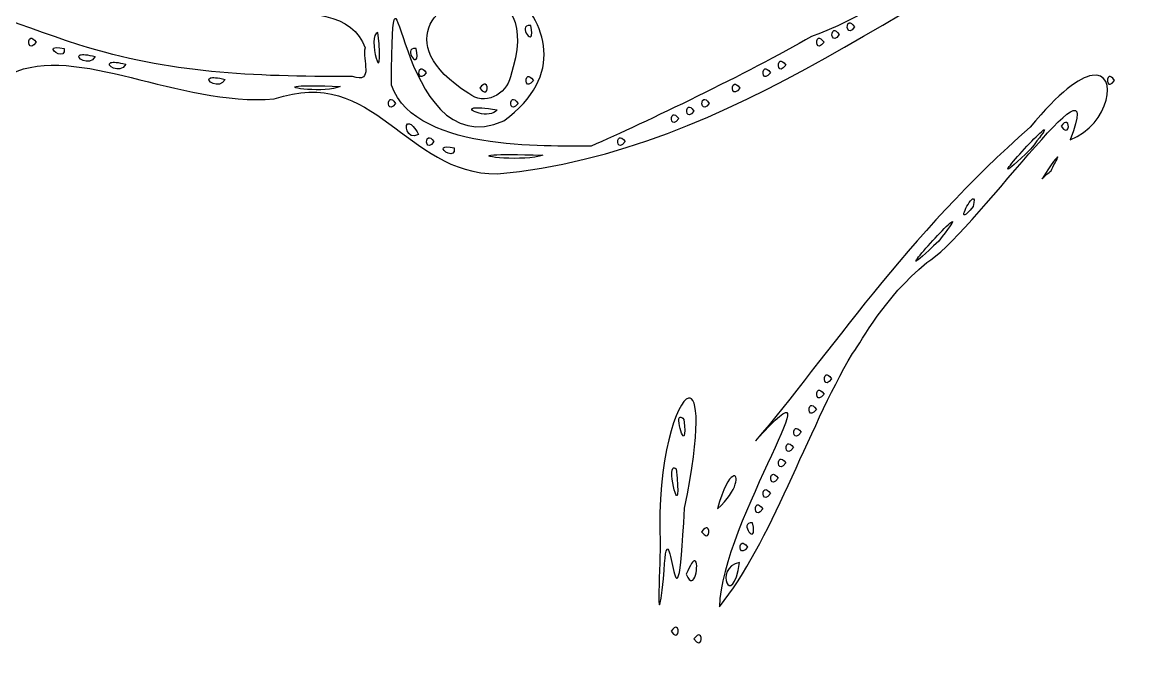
# Model space of a CAD drawing. Extents: x 2 to 648, y -12 to 512.
# Drawn here: x 313.6 to 507, y -4.3 to 109.5 of the extents above; entities that cross this region are included whole.
import ezdxf

# ---------------------------------------------------------------- set-up
doc = ezdxf.new("R2010")
doc.units = 0
doc.layers.add('Image', color=7, linetype='CONTINUOUS')

msp = doc.modelspace()

# ---------------------------------------------------------------- linework, layer by layer
at = {"layer": 'Image', "color": 7}
for points in [[(402.22266, 108.88775)], [(457.70898, 109.33911)], [(315.04102, 106.6729)], [(375.58594, 107.66704)], [(452.375, 106.6729)], [(455.04102, 108.00494)], [(319.02539, 104.93462)], [(382.22266, 104.88772)], [(323.69727, 103.76662)], [(445.70898, 102.67287)], [(329.03125, 102.43459)], [(383.04102, 101.33889)], [(443.04102, 101.33889)], [(346.36328, 99.76662)], [(394.29102, 98.67315)], [(401.70898, 100.00491)], [(437.70898, 98.67315)], [(500.06445, 100.19436)], [(503.04102, 100.00491)], [(361.74805, 98.34484)], [(377.70898, 96.005)], [(399.04102, 96.005)], [(432.375, 96.005)], [(392.3125, 94.52846)], [(427.04102, 93.33901)], [(429.70898, 94.67296)], [(381.06055, 91.78627)], [(495.625, 92.00503)], [(384.375, 89.33901)], [(417.70898, 89.33901)], [(491.75391, 90.70424)], [(387.02539, 87.60073)], [(395.79492, 86.34096)], [(494.09961, 85.94448)], [(479.22852, 78.66515)], [(475.75391, 74.7044)], [(453.70898, 48.00459)], [(452.375, 45.33838)], [(429.72656, 43.9751)], [(451.04102, 42.67236)], [(428.27148, 40.66064)], [(448.375, 38.67236)], [(447.04102, 36.00051)], [(445.70898, 33.33449)], [(427.00977, 31.7134)], [(437.4375, 30.32668)], [(444.375, 30.66848)], [(443.04102, 28.00051)], [(441.70898, 25.33449)], [(432.95898, 21.3384)], [(440.88867, 22.21731)], [(439.04102, 18.67238)], [(430.80859, 15.6216)], [(438.625, 15.33331)], [(427.625, 4.00519)], [(431.625, 2.67315)]]:
    msp.add_lwpolyline(points, close=True, dxfattribs=at)
for points in [[(396.40064, 83.0345), (437.8348, 86.85005), (470.50254, 116.25732), (506.99048, 133.3763)], [(500.32619, 132.99543), (482.39507, 128.66659), (467.67209, 112.78503), (451.16604, 106.99152)], [(377.9219, 98.47785), (378.40897, 131.2259), (378.48903, 83.7387), (397.52541, 92.30012)], [(323.44531, 105.51495), (300.30386, 113.21479), (283.13331, 121.1496), (274.77344, 128.94269)], [(329.72656, 115.00519), (341.22257, 106.28646), (369.45238, 117.16685), (373.32812, 104.9837)], [(391.41406, 97.05786), (377.19025, 105.93744), (386.86091, 114.70628), (394.06055, 113.87817)], [(397.52541, 92.30012), (408.32621, 100.14309), (405.01532, 109.72804), (398.63674, 115.09113)], [(394.06055, 113.87817), (398.38012, 113.3813), (401.81087, 109.42891), (398.65625, 99.97387)], [(402.22266, 108.88775), (403.22696, 104.36153), (399.53507, 109.20882), (402.22266, 108.88775)], [(458.66602, 108.66723), (457.38855, 106.8737), (457.07046, 109.11489), (457.70898, 109.33911)], [(457.70898, 109.33911), (457.9219, 109.41381), (458.24019, 109.26511), (458.66602, 108.66723)], [(316, 105.99908), (314.72252, 104.20537), (314.40228, 106.44869), (315.04102, 106.6729)], [(315.04102, 106.6729), (315.25393, 106.7476), (315.57419, 106.597), (316, 105.99908)], [(375.58594, 107.66704), (376.81658, 95.86734), (373.50826, 107.58324), (375.58594, 107.66704)], [(451.16604, 106.99152), (439.99374, 100.56666), (422.10624, 91.96685), (412.72854, 87.87238)], [(453.33398, 105.99908), (452.05671, 104.20537), (451.73627, 106.44869), (452.375, 106.6729)], [(452.375, 106.6729), (452.58791, 106.7476), (452.90817, 106.597), (453.33398, 105.99908)], [(456, 107.33306), (454.72254, 105.53933), (454.40228, 107.78072), (455.04102, 108.00494)], [(455.04102, 108.00494), (455.25393, 108.07964), (455.57417, 107.93094), (456, 107.33306)], [(471.23828, 67.62405), (478.38719, 71.31821), (503.23149, 107.19251), (496.25, 88.9678)], [(311.5647, 100.5013), (323.06112, 105.91087), (340.75892, 94.7526), (357.51392, 96.09895)], [(320.88867, 104.88772), (321.12946, 102.87203), (318.46414, 104.44529), (319.02539, 104.93462)], [(319.02539, 104.93462), (319.21247, 105.09751), (319.75712, 105.13945), (320.88867, 104.88772)], [(371.125, 100.00714), (353.2461, 99.98364), (339.42032, 100.5592), (323.44531, 105.51495)], [(373.32812, 104.9837), (372.69977, 103.02645), (375.03991, 98.64983), (371.125, 100.00714)], [(382.22266, 104.88772), (383.22697, 100.36151), (379.53507, 105.20879), (382.22266, 104.88772)], [(326.30469, 103.4717), (325.21175, 101.62631), (322.55459, 103.4038), (323.69727, 103.76662)], [(323.69727, 103.76662), (324.07816, 103.88757), (324.88044, 103.85192), (326.30469, 103.4717)], [(329.03125, 102.43459), (329.41215, 102.55553), (330.21443, 102.51789), (331.63867, 102.13772)], [(446.66602, 101.99905), (445.38853, 100.20532), (445.07046, 102.44866), (445.70898, 102.67287)], [(445.70898, 102.67287), (445.9219, 102.74757), (446.2402, 102.59697), (446.66602, 101.99905)], [(331.63867, 102.13772), (330.54571, 100.29234), (327.88856, 102.07182), (329.03125, 102.43459)], [(357.51392, 96.09895), (375.02913, 102.1856), (380.23437, 83.0335), (396.40064, 83.0345)], [(384, 100.66701), (382.72253, 98.87349), (382.40228, 101.11467), (383.04102, 101.33889)], [(383.04102, 101.33889), (383.25393, 101.41359), (383.57418, 101.26489), (384, 100.66701)], [(444, 100.66701), (442.72253, 98.87349), (442.40228, 101.11467), (443.04102, 101.33889)], [(443.04102, 101.33889), (443.25393, 101.41359), (443.57418, 101.26489), (444, 100.66701)], [(496.25, 88.9678), (503.08943, 91.57938), (504.86808, 100.99655), (500.06445, 100.19436)], [(348.97266, 99.4717), (347.87972, 97.62631), (345.2206, 99.4038), (346.36328, 99.76662)], [(346.36328, 99.76662), (346.74417, 99.88757), (347.54842, 99.85192), (348.97266, 99.4717)], [(398.65625, 99.97387), (398.07429, 96.89033), (394.01333, 94.78395), (391.41406, 97.05786)], [(394.29102, 98.67315), (394.0781, 98.74785), (393.7598, 98.59725), (393.33398, 97.99933)], [(393.33398, 97.99933), (394.61147, 96.20562), (394.92954, 98.44894), (394.29102, 98.67315)], [(402.66602, 99.33303), (401.38856, 97.53929), (401.07046, 99.78069), (401.70898, 100.00491)], [(401.70898, 100.00491), (401.9219, 100.07961), (402.24019, 99.93091), (402.66602, 99.33303)], [(438.66602, 97.99933), (437.38853, 96.2056), (437.07046, 98.44894), (437.70898, 98.67315)], [(437.70898, 98.67315), (437.9219, 98.74785), (438.2402, 98.59725), (438.66602, 97.99933)], [(500.06445, 100.19436), (497.8812, 99.82972), (494.33672, 97.35281), (489.29102, 91.16701)], [(503.04102, 100.00491), (502.40228, 99.78069), (502.72255, 97.53929), (504, 99.33303)], [(504, 99.33303), (503.57417, 99.93094), (503.25393, 100.07943), (503.04102, 100.00491)], [(369, 98.28824), (366.52253, 97.08351), (358.7111, 98.06327), (361.74805, 98.34484)], [(361.74805, 98.34484), (362.76036, 98.43894), (364.97736, 98.45453), (369, 98.28824)], [(412.72854, 87.87238), (407.67532, 88.11333), (382.41901, 86.22155), (377.9219, 98.47785)], [(378.66602, 95.33312), (377.38856, 93.53938), (377.07046, 95.78078), (377.70898, 96.005)], [(377.70898, 96.005), (377.9219, 96.0797), (378.24019, 95.931), (378.66602, 95.33312)], [(400, 95.33312), (398.72254, 93.53939), (398.40228, 95.78078), (399.04102, 96.005)], [(399.04102, 96.005), (399.25393, 96.0797), (399.57417, 95.931), (400, 95.33312)], [(433.33398, 95.33312), (432.05675, 93.5394), (431.73627, 95.78078), (432.375, 96.005)], [(432.375, 96.005), (432.58791, 96.0797), (432.90816, 95.931), (433.33398, 95.33312)], [(396.35938, 94.20815), (395.1005, 92.49662), (390.64917, 94.20726), (392.3125, 94.52846)], [(392.3125, 94.52846), (392.86694, 94.63553), (394.10172, 94.58796), (396.35938, 94.20815)], [(428, 92.66713), (426.72253, 90.87361), (426.40228, 93.11479), (427.04102, 93.33901)], [(427.04102, 93.33901), (427.25393, 93.41371), (427.57418, 93.26501), (428, 92.66713)], [(430.66602, 93.99914), (429.38853, 92.20541), (429.07046, 94.44875), (429.70898, 94.67296)], [(429.70898, 94.67296), (429.9219, 94.74766), (430.2402, 94.59706), (430.66602, 93.99914)], [(382.66602, 89.92104), (380.56867, 88.73551), (380.00078, 92.1118), (381.06055, 91.78627)], [(381.06055, 91.78627), (381.4138, 91.67798), (381.94718, 91.15837), (382.66602, 89.92104)], [(489.29102, 91.16701), (467.89651, 72.60134), (453.80843, 51.07569), (441.41211, 36.49905)], [(489.33398, 87.33315), (479.13908, 77.55481), (491.7252, 91.49214), (491.75391, 90.70424)], [(495.625, 92.00503), (495.41209, 92.07973), (495.09184, 91.93103), (494.66602, 91.33315)], [(494.66602, 91.33315), (495.94325, 89.53943), (496.26373, 91.78081), (495.625, 92.00503)], [(385.33398, 88.66713), (384.05673, 86.87362), (383.73627, 89.11479), (384.375, 89.33901)], [(384.375, 89.33901), (384.58791, 89.41371), (384.90816, 89.26501), (385.33398, 88.66713)], [(418.66602, 88.66713), (417.38855, 86.8736), (417.07046, 89.11479), (417.70898, 89.33901)], [(417.70898, 89.33901), (417.9219, 89.41371), (418.24019, 89.26501), (418.66602, 88.66713)], [(491.75391, 90.70424), (491.76091, 90.52242), (491.09928, 89.55569), (489.33398, 87.33315)], [(388.88867, 87.55583), (389.12946, 85.54014), (386.46414, 87.1125), (387.02539, 87.60073)], [(387.02539, 87.60073), (387.21247, 87.76362), (387.75712, 87.80646), (388.88867, 87.55583)], [(404.33398, 86.29796), (401.22518, 85.17635), (392.17197, 86.07429), (395.79492, 86.34096)], [(395.79492, 86.34096), (397.00264, 86.42966), (399.62024, 86.44883), (404.33398, 86.29796)], [(494.09961, 85.94448), (494.09161, 86.27192), (493.04472, 84.81879), (491.3418, 82.20424)], [(492.91016, 83.58706), (493.22245, 84.27678), (494.10403, 85.76785), (494.09961, 85.94448)], [(491.49609, 82.33901), (491.96809, 82.75439), (492.43855, 83.1711), (492.91016, 83.58706)], [(491.3418, 82.20424), (491.3935, 82.24894), (491.44438, 82.29444), (491.49609, 82.33901)], [(479.33398, 77.33312), (476.19603, 73.59719), (478.40891, 78.17506), (479.22852, 78.66515)], [(479.22852, 78.66515), (479.50172, 78.82851), (479.62034, 78.53736), (479.33398, 77.33312)], [(473.33398, 71.33331), (463.13908, 61.55496), (475.7252, 75.4923), (475.75391, 74.7044)], [(475.75391, 74.7044), (475.76091, 74.52258), (475.09928, 73.55585), (473.33398, 71.33331)], [(458.29688, 51.72365), (460.25711, 54.39593), (463.51244, 61.07572), (471.23828, 67.62405)], [(441.41211, 36.49905), (456.87181, 53.62477), (435.40826, 22.27226), (435.08984, 7.5967)], [(435.08984, 7.5967), (444.13521, 18.66812), (450.3043, 38.1912), (458.29688, 51.72365)], [(454.66602, 47.33271), (453.38855, 45.53897), (453.07046, 47.78037), (453.70898, 48.00459)], [(453.70898, 48.00459), (453.9219, 48.07929), (454.24019, 47.93059), (454.66602, 47.33271)], [(453.33398, 44.6665), (452.05671, 42.87301), (451.73627, 45.11417), (452.375, 45.33838)], [(452.375, 45.33838), (452.58791, 45.41308), (452.90817, 45.26438), (453.33398, 44.6665)], [(429.72656, 43.9751), (427.71939, 43.5531), (424.19177, 33.37343), (424.76172, 18.6665)], [(429.00977, 24.7876), (431.92882, 38.72783), (431.2877, 44.30332), (429.72656, 43.9751)], [(452, 41.99854), (450.72254, 40.20481), (450.40228, 42.44814), (451.04102, 42.67236)], [(451.04102, 42.67236), (451.25393, 42.74706), (451.57417, 42.59646), (452, 41.99854)], [(428.91016, 40.24854), (429.64588, 33.51646), (427.29704, 40.5036), (428.27148, 40.66064)], [(428.27148, 40.66064), (428.41072, 40.68314), (428.61652, 40.56464), (428.91016, 40.24854)], [(448.375, 38.67236), (448.58791, 38.74706), (448.90816, 38.59646), (449.33398, 37.99854)], [(449.33398, 37.99854), (448.05675, 36.20481), (447.73627, 38.44815), (448.375, 38.67236)], [(448, 35.32863), (446.72253, 33.53495), (446.40228, 35.77629), (447.04102, 36.00051)], [(447.04102, 36.00051), (447.25393, 36.07521), (447.57418, 35.92651), (448, 35.32863)], [(446.66602, 32.66262), (445.38853, 30.86904), (445.07046, 33.11028), (445.70898, 33.33449)], [(445.70898, 33.33449), (445.9219, 33.40919), (446.2402, 33.26049), (446.66602, 32.66262)], [(427.58984, 31.6372), (428.59478, 21.67466), (426.16754, 30.59511), (427.00977, 31.7134)], [(427.00977, 31.7134), (427.13008, 31.87308), (427.31651, 31.87436), (427.58984, 31.6372)], [(425.36523, 12.46143), (426.27092, 29.86437), (427.64102, -4.26362), (429.00977, 24.7876)], [(434.76172, 24.66262), (438.41238, 27.93256), (438.5091, 30.92342), (437.4375, 30.32668)], [(437.4375, 30.32668), (436.79454, 29.96863), (435.7315, 28.31997), (434.76172, 24.66262)], [(445.33398, 29.99465), (444.05675, 28.20092), (443.73627, 30.44427), (444.375, 30.66848)], [(444.375, 30.66848), (444.58791, 30.74318), (444.90816, 30.59258), (445.33398, 29.99465)], [(444, 27.32863), (442.72253, 25.53495), (442.40228, 27.77629), (443.04102, 28.00051)], [(443.04102, 28.00051), (443.25393, 28.07521), (443.57418, 27.92651), (444, 27.32863)], [(442.66602, 24.66262), (441.38853, 22.86904), (441.07046, 25.11028), (441.70898, 25.33449)], [(441.70898, 25.33449), (441.9219, 25.40919), (442.2402, 25.26049), (442.66602, 24.66262)], [(432.95898, 21.3384), (432.74607, 21.4131), (432.42582, 21.2644), (432, 20.66652)], [(432, 20.66652), (433.27749, 18.87301), (433.59772, 21.11419), (432.95898, 21.3384)], [(440.88867, 22.21731), (441.89296, 17.69124), (438.20109, 22.53837), (440.88867, 22.21731)], [(424.76172, 18.6665), (424.87754, 16.86486), (423.90366, 0.07931), (425.36523, 12.46143)], [(440, 17.99856), (438.72254, 16.20483), (438.40228, 18.44816), (439.04102, 18.67238)], [(439.04102, 18.67238), (439.25393, 18.74708), (439.57417, 18.59648), (440, 17.99856)], [(430.80859, 15.6216), (430.52461, 15.6468), (430.04857, 15.04214), (429.33398, 13.25442)], [(429.33398, 13.25442), (430.77402, 9.79418), (431.66056, 15.54599), (430.80859, 15.6216)], [(438.625, 15.33331), (437.32947, 6.73016), (433.9743, 14.36382), (438.625, 15.33331)], [(427.625, 4.00519), (427.41209, 4.07989), (427.09184, 3.93119), (426.66602, 3.33331)], [(426.66602, 3.33331), (427.94328, 1.53957), (428.26374, 3.78097), (427.625, 4.00519)], [(431.625, 2.67315), (431.41209, 2.74785), (431.09185, 2.59725), (430.66602, 1.99933)], [(430.66602, 1.99933), (431.94326, 0.2056), (432.26374, 2.44893), (431.625, 2.67315)]]:
    msp.add_open_spline(points, degree=3, dxfattribs=at)

doc.saveas('drawing.dxf')
